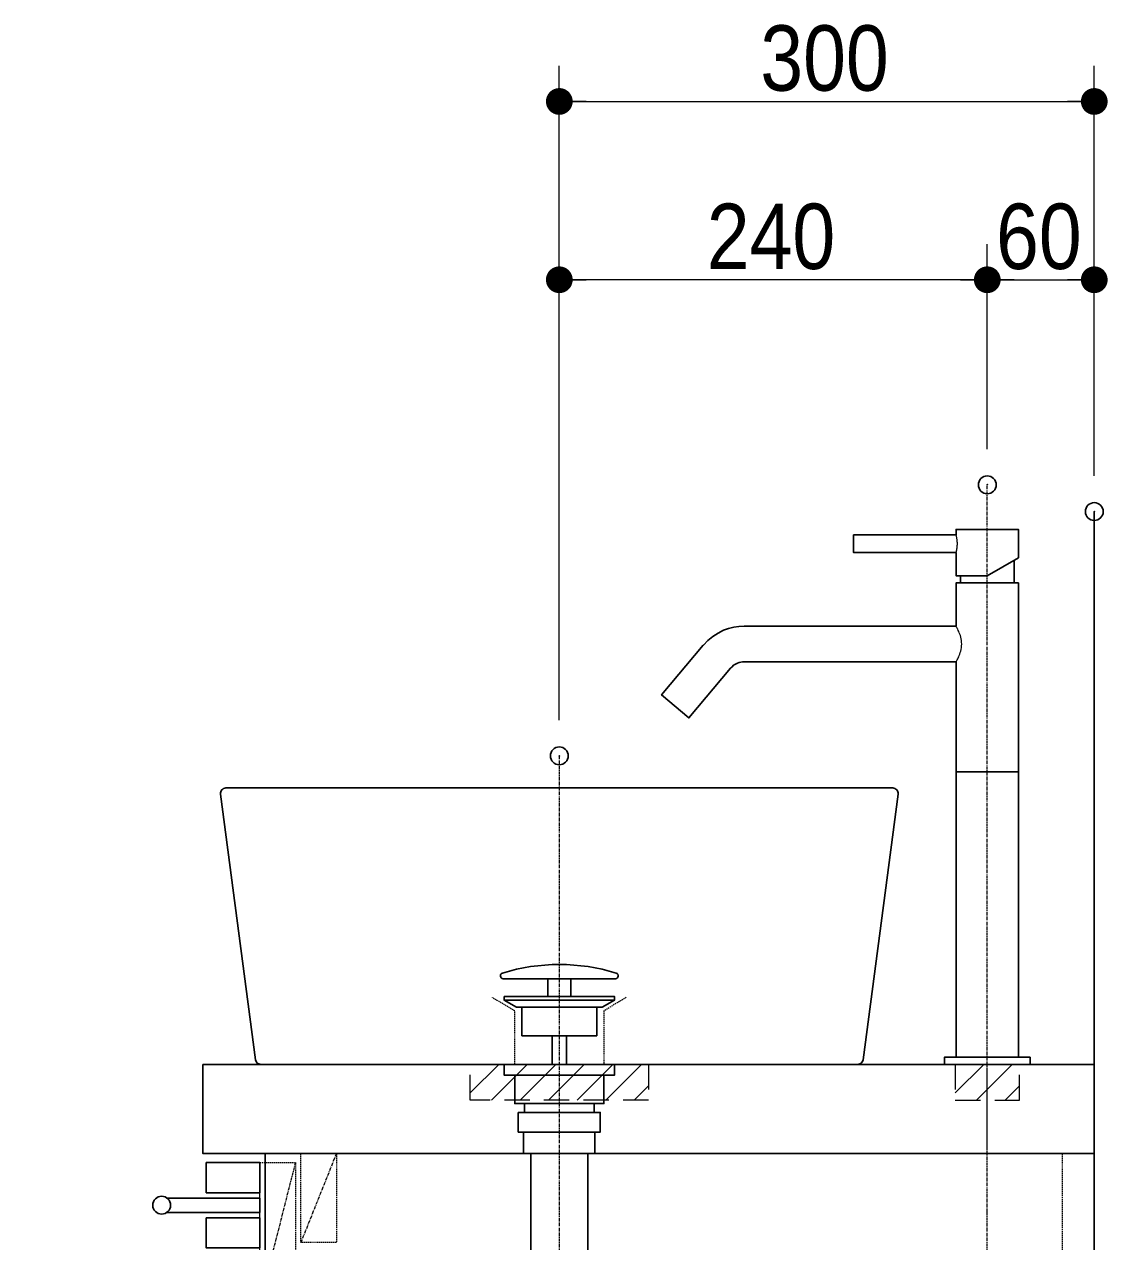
# Model space of a CAD drawing. Units: millimetres, scale not verified. Extents: x -6062 to 6062, y -3045 to 3045.
# Drawn here: x -2588 to -1980, y 151 to 833 of the extents above; entities that cross this region are included whole.
import ezdxf
from ezdxf.enums import TextEntityAlignment as Align

# ---------------------------------------------------------------- set-up
doc = ezdxf.new("R2010")
doc.units = ezdxf.units.MM
doc.header["$LTSCALE"] = 20
doc.header["$PDMODE"] = 32
doc.header["$PDSIZE"] = 10
doc.linetypes.add('USER1', pattern=[2.91, 1.76, -0.4, 0.35, -0.4])
doc.linetypes.add('USER2', pattern=[1.11, 0.71, -0.4])
for name, color, linetype, lineweight in [('0-1_5ボウル・キャビネット', 7, 'Continuous', 15), ('0-2_2寸法-1', 7, 'Continuous', 15), ('0-3_0', 7, 'Continuous', 25), ('0-5_4給排水', 7, 'Continuous', 30)]:
    doc.layers.add(name, color=color, linetype=linetype, lineweight=lineweight)
doc.layers.add('0-4_Defpoints', color=7, linetype='Continuous')
doc.styles.add('ＭＳ Ｐゴシック', font='')
doc.styles.get('ＭＳ Ｐゴシック').set_extended_font_data('MS PGothic')

# ---------------------------------------------------------------- blocks, each defined once
blk = doc.blocks.new('グループ-17')
at = {"layer": '0-1_5ボウル・キャビネット', "lineweight": 30}
for p, q in [((-6260, 8100), (-13740, 8100)), ((-13799.5, 8032.2), (-13406.9, 5052.2)), ((-6593.1, 5052.2), (-6200.5, 8032.2)), ((-13298.2, 5000), (-6652.6, 5000))]:
    blk.add_line(p, q, dxfattribs=at)
at = {"layer": '0-1_5ボウル・キャビネット', "linetype": 'USER2'}
blk.add_lwpolyline([(-9250, 5748.9), (-9500, 5600), (-9500, 5000), (-10500, 5000), (-10500, 5600), (-10750, 5748.9)], dxfattribs=at)
at = {"layer": '0-1_5ボウル・キャビネット', "lineweight": 30}
for centre, start, end in [((-13740, 8040), 90, 187.50546), ((-6260, 8040), 352.49454, 90), ((-13347.4, 5060), 187.50546, 270), ((-6652.6, 5060), 270, 352.49454)]:
    blk.add_arc(centre, 60, start, end, dxfattribs=at)
blk = doc.blocks.new('グループ-18')
at = {"layer": '0-5_4給排水', "linetype": 'USER1', "lineweight": 15}
blk.add_line((-10000, 8460), (-10000, -380), dxfattribs=at)
at = {"layer": '0-5_4給排水'}
for p, q in [((-10660, 5994.8), (-10660, 5990)), ((-10630, 5960), (-9370, 5960)), ((-9340, 5990), (-9340, 5994.8))]:
    blk.add_line(p, q, dxfattribs=at)
for points in [[(-10130, 5960), (-9870, 5960), (-9870, 5760), (-10130, 5760)], [(-10620, 5760), (-9380, 5760), (-9380, 5720), (-10620, 5720)], [(-10481.3, 5640), (-10620, 5720), (-9380, 5720), (-9520.2, 5640)], [(-10420, 5640), (-9580, 5640), (-9580, 5320), (-10420, 5320)], [(-10080, 5320), (-9920, 5320), (-9920, 5000), (-10080, 5000)], [(-10620, 5000), (-9380, 5000), (-9380, 4880), (-10620, 4880)], [(-10500, 4880), (-9500, 4880), (-9500, 4560), (-10500, 4560)], [(-10390, 4560), (-9610, 4560), (-9610, 4460), (-10390, 4460)], [(-10460, 4460), (-9540, 4460), (-9540, 4240), (-10460, 4240)], [(-10400, 4240), (-9600, 4240), (-9600, 4000), (-10400, 4000)], [(-10320, 4000), (-9680, 4000), (-9680, 2640), (-10320, 2640)]]:
    blk.add_lwpolyline(points, close=True, dxfattribs=at)
for centre, radius, start, end in [((-10630, 5994.8), 30, 107.1832, 180), ((-10000, 3957.5), 2162.5, 72.8168, 107.1832), ((-9370, 5994.8), 30, 0, 72.8168), ((-10630, 5990), 30, 180, 270), ((-9370, 5990), 30, 270, 0)]:
    blk.add_arc(centre, radius, start, end, dxfattribs=at)
blk = doc.blocks.new('グループ-19')
at = {"layer": '0-5_4給排水', "linetype": 'USER1', "lineweight": 15}
blk.add_line((-5200, 4000), (-5200, 11500), dxfattribs=at)
at = {"layer": '0-5_4給排水'}
for p, q in [((-4900, 10653.2), (-4900, 10400)), ((-5500, 10480), (-5500, 10400)), ((-4850, 8280), (-5550, 8280))]:
    blk.add_line(p, q, dxfattribs=at)
for points in [[(-6700, 10940), (-6700, 10740), (-5550, 10740), (-5550, 10480), (-5200, 10480), (-4850.1, 10682), (-4850, 11000), (-5550, 11000), (-5550, 10940)], [(-5550, 5080), (-4850, 5080), (-4850, 10400), (-5550, 10400), (-5550, 9914.3), (-7926.1, 9914.3), (-7985.2, 9911.4), (-8043.8, 9902.6), (-8101.2, 9888.2), (-8156.9, 9868.1), (-8219.3, 9837.8), (-8277.8, 9800.4), (-8333.2, 9755), (-8384, 9702), (-8385.7, 9700), (-8853.2, 9142.8), (-8546.8, 8885.7), (-8079.3, 9442.8), (-8062.9, 9460.2), (-8044.5, 9475.4), (-8024.5, 9488.4), (-8003, 9498.9), (-7984.5, 9505.6), (-7965.3, 9510.4), (-7945.8, 9513.3), (-7926.1, 9514.3), (-5550, 9514.3)], [(-4720, 5000), (-5680, 5000), (-5680, 5080), (-4720, 5080)]]:
    blk.add_lwpolyline(points, close=True, dxfattribs=at)
at = {"layer": '0-5_4給排水', "lineweight": 15}
for points in [[(-5550, 10740), (-5549.9, 10740.5), (-5549.5, 10741.9), (-5548.8, 10744.2), (-5548, 10747.4), (-5546.9, 10751.5), (-5545.7, 10756.4), (-5544.3, 10762.1), (-5542.9, 10768.6), (-5541.5, 10775.8), (-5540.1, 10783.6), (-5538.8, 10792), (-5537.7, 10800.9), (-5536.7, 10810.3), (-5536, 10820), (-5535.6, 10829.9), (-5535.4, 10840), (-5535.5, 10849.7), (-5536, 10859.3), (-5536.6, 10868.7), (-5537.5, 10877.8), (-5538.6, 10886.6), (-5539.9, 10894.9), (-5541.2, 10902.8), (-5542.7, 10910.1), (-5544.1, 10916.7), (-5545.4, 10922.6), (-5546.7, 10927.8), (-5547.8, 10932.1), (-5548.7, 10935.5), (-5549.4, 10938), (-5549.9, 10939.5), (-5550, 10940)], [(-5550, 9514.3), (-5549.4, 9515.3), (-5547.8, 9518.2), (-5545.1, 9523.1), (-5541.4, 9529.7), (-5537, 9538.1), (-5531.9, 9548.1), (-5526.3, 9559.5), (-5520.4, 9572.4), (-5514.3, 9586.5), (-5508.4, 9601.9), (-5502.8, 9618.4), (-5497.7, 9635.9), (-5493.4, 9654.4), (-5490.1, 9673.6), (-5488, 9693.4), (-5487.2, 9713.4), (-5487.9, 9733.4), (-5489.8, 9753.2), (-5493, 9772.4), (-5497.2, 9790.8), (-5502.2, 9808.3), (-5507.8, 9824.8), (-5513.7, 9840.3), (-5519.7, 9854.6), (-5525.6, 9867.6), (-5531.2, 9879.3), (-5536.5, 9889.5), (-5541, 9898.2), (-5544.8, 9905.1), (-5547.7, 9910.1), (-5549.4, 9913.2), (-5550, 9914.3)]]:
    blk.add_lwpolyline(points, dxfattribs=at)
at = {"layer": '0-5_4給排水', "linetype": 'USER1', "lineweight": 15}
blk.add_lwpolyline([(-5200, 2740), (-5200, 2898.4), (-5200, 3340.8), (-5200, 5000)], dxfattribs=at)
blk = doc.blocks.new('グループ-40')
at = {"layer": '0-1_5ボウル・キャビネット', "linetype": 'USER1'}
for p, q in [((-12500, 4000), (-12900, 3000)), ((-12960, 3900), (-13360, 2320)), ((-12960, 800), (-13360, -780)), ((-12900, -1480), (-12580, -280)), ((-12960, -1060), (-13360, -2640)), ((-12960, -4160), (-13360, -5740))]:
    blk.add_line(p, q, dxfattribs=at)
at = {"layer": '0-1_5ボウル・キャビネット', "linetype": 'USER2'}
blk.add_line((-4360, 4000), (-4360, -5500), dxfattribs=at)
at = {"layer": '0-1_5ボウル・キャビネット', "lineweight": 30}
for points in [[(-14000, 5000), (-4000, 5000), (-4000, 4000), (-14000, 4000)], [(-13300, 4000), (-4000, 4000), (-4000, -5800), (-13300, -5800)], [(-13960, 3900), (-13360, 3900), (-13360, 3560), (-13960, 3560)], [(-13960, 3280), (-13360, 3280), (-13360, 2940), (-13960, 2940)], [(-13960, 2660), (-13360, 2660), (-13360, 2320), (-13960, 2320)], [(-13960, 2040), (-13360, 2040), (-13360, 1700), (-13960, 1700)], [(-13960, 1420), (-13360, 1420), (-13360, 1080), (-13960, 1080)], [(-13960, 800), (-13360, 800), (-13360, 460), (-13960, 460)], [(-13960, 180), (-13360, 180), (-13360, -160), (-13960, -160)], [(-13960, -440), (-13360, -440), (-13360, -780), (-13960, -780)], [(-13960, -1060), (-13360, -1060), (-13360, -1400), (-13960, -1400)], [(-13960, -1680), (-13360, -1680), (-13360, -2020), (-13960, -2020)], [(-13960, -2300), (-13360, -2300), (-13360, -2640), (-13960, -2640)], [(-13960, -2920), (-13360, -2920), (-13360, -3260), (-13960, -3260)], [(-13960, -3540), (-13360, -3540), (-13360, -3880), (-13960, -3880)], [(-13960, -4160), (-13360, -4160), (-13360, -4500), (-13960, -4500)], [(-13960, -4780), (-13360, -4780), (-13360, -5120), (-13960, -5120)], [(-13960, -5400), (-13360, -5400), (-13360, -5740), (-13960, -5740)], [(-12650, -5800), (-11950, -5800), (-11950, -8800), (-12650, -8800)], [(-4950, -5800), (-4250, -5800), (-4250, -8800), (-4950, -8800)]]:
    blk.add_lwpolyline(points, close=True, dxfattribs=at)
at = {"layer": '0-1_5ボウル・キャビネット', "linetype": 'USER2'}
for points in [[(-12900, 4000), (-12500, 4000), (-12500, 3000), (-12900, 3000)], [(-13360, 3900), (-12960, 3900), (-12960, -780), (-13360, -780)], [(-13360, 3900), (-12960, 3900), (-12960, 2320), (-13360, 2320)], [(-12960, 2620), (-5060, 2620), (-5060, -80), (-12960, -80)], [(-11460, 2620), (-11160, 2620), (-11160, -80), (-11460, -80)], [(-5360, 2620), (-5060, 2620), (-5060, -80), (-5360, -80)], [(-13360, 800), (-12960, 800), (-12960, -780), (-13360, -780)], [(-12900, -280), (-12580, -280), (-12580, -1480), (-12900, -1480)], [(-13360, -1060), (-12960, -1060), (-12960, -5740), (-13360, -5740)], [(-13360, -1060), (-12960, -1060), (-12960, -2640), (-13360, -2640)], [(-12960, -2340), (-5060, -2340), (-5060, -5040), (-12960, -5040)], [(-8460, -2340), (-8160, -2340), (-8160, -5040), (-8460, -5040)], [(-5360, -2340), (-5060, -2340), (-5060, -5040), (-5360, -5040)], [(-13360, -4160), (-12960, -4160), (-12960, -5740), (-13360, -5740)]]:
    blk.add_lwpolyline(points, close=True, dxfattribs=at)
at = {"layer": '0-1_5ボウル・キャビネット', "lineweight": 30}
for points in [[(-14400, 3500), (-13360, 3500), (-13360, 3340), (-14400, 3340)], [(-14400, -1460), (-13360, -1460), (-13360, -1620), (-14400, -1620)]]:
    blk.add_lwpolyline(points, dxfattribs=at)
at = {"layer": '0-1_5ボウル・キャビネット', "linetype": 'USER2'}
blk.add_lwpolyline([(-4000, -5500), (-12900, -5500), (-12900, -5800)], dxfattribs=at)
at = {"layer": '0-1_5ボウル・キャビネット', "lineweight": 30}
for centre in [(-14460, 3420), (-14460, -1540)]:
    blk.add_circle(centre, 100, dxfattribs=at)
blk = doc.blocks.new('グループ-41')
at = {"layer": '0-1_5ボウル・キャビネット', "lineweight": 30}
blk.add_lwpolyline([(-16000, -8800), (-4000, -8800), (-4000, 11200)], dxfattribs=at)
at = {"layer": '0-1_5ボウル・キャビネット'}
blk.add_blockref('グループ-40', (0, 0), dxfattribs=at)
blk = doc.blocks.new('_Dot')
at = {"layer": '0-3_0'}
blk.add_line((-10, 0), (-20, 0), dxfattribs=at)
for points in [[(0, 0), (-4.26, 9.05), (-3.09, 9.51)], [(0, 0), (-3.09, 9.51), (-1.87, 9.82)], [(0, 0), (-1.87, 9.82), (-0.63, 9.98)], [(0, 0), (-0.63, 9.98), (0.63, 9.98)], [(0, 0), (0.63, 9.98), (1.87, 9.82)], [(0, 0), (1.87, 9.82), (3.09, 9.51)], [(0, 0), (3.09, 9.51), (4.26, 9.05)], [(0, 0), (-10, 0), (-9.92, 1.25)], [(0, 0), (-9.92, -1.25), (-10, 0)], [(0, 0), (-9.92, 1.25), (-9.69, 2.49)], [(0, 0), (-9.69, -2.49), (-9.92, -1.25)], [(0, 0), (-9.69, 2.49), (-9.3, 3.68)], [(0, 0), (-9.3, -3.68), (-9.69, -2.49)], [(0, 0), (-9.3, 3.68), (-8.76, 4.82)], [(0, 0), (-8.76, -4.82), (-9.3, -3.68)], [(0, 0), (-8.76, 4.82), (-8.09, 5.88)], [(0, 0), (-8.09, -5.88), (-8.76, -4.82)], [(0, 0), (-8.09, 5.88), (-7.29, 6.85)], [(0, 0), (-7.29, -6.85), (-8.09, -5.88)], [(0, 0), (-7.29, 6.85), (-6.37, 7.71)], [(0, 0), (-6.37, -7.71), (-7.29, -6.85)], [(0, 0), (-6.37, 7.71), (-5.36, 8.44)], [(0, 0), (-5.36, -8.44), (-6.37, -7.71)], [(0, 0), (-5.36, 8.44), (-4.26, 9.05)], [(0, 0), (-4.26, -9.05), (-5.36, -8.44)], [(0, 0), (-3.09, -9.51), (-4.26, -9.05)], [(0, 0), (-1.87, -9.82), (-3.09, -9.51)], [(0, 0), (-0.63, -9.98), (-1.87, -9.82)], [(0, 0), (0.63, -9.98), (-0.63, -9.98)], [(0, 0), (4.26, 9.05), (5.36, 8.44)], [(0, 0), (5.36, 8.44), (6.37, 7.71)], [(0, 0), (6.37, 7.71), (7.29, 6.85)], [(0, 0), (7.29, 6.85), (8.09, 5.88)], [(0, 0), (8.09, 5.88), (8.76, 4.82)], [(0, 0), (8.76, 4.82), (9.3, 3.68)], [(0, 0), (9.3, 3.68), (9.69, 2.49)], [(0, 0), (9.69, 2.49), (9.92, 1.25)], [(0, 0), (9.92, 1.25), (10, 0)], [(0, 0), (1.87, -9.82), (0.63, -9.98)], [(0, 0), (3.09, -9.51), (1.87, -9.82)], [(0, 0), (4.26, -9.05), (3.09, -9.51)], [(0, 0), (5.36, -8.44), (4.26, -9.05)], [(0, 0), (6.37, -7.71), (5.36, -8.44)], [(0, 0), (7.29, -6.85), (6.37, -7.71)], [(0, 0), (8.09, -5.88), (7.29, -6.85)], [(0, 0), (8.76, -4.82), (8.09, -5.88)], [(0, 0), (9.3, -3.68), (8.76, -4.82)], [(0, 0), (9.69, -2.49), (9.3, -3.68)], [(0, 0), (9.92, -1.25), (9.69, -2.49)], [(0, 0), (10, 0), (9.92, -1.25)]]:
    blk.add_solid(points, dxfattribs=at)

msp = doc.modelspace()

# ---------------------------------------------------------------- linework, layer by layer
at = {"layer": '0-1_5ボウル・キャビネット'}
for p, q in [((-2337.5, 234), (-2321.5, 250)), ((-2325.5, 230), (-2305.5, 250)), ((-2309.5, 230), (-2289.5, 250)), ((-2293.5, 230), (-2273.5, 250)), ((-2277.5, 230), (-2257.5, 250)), ((-2261.5, 230), (-2241.5, 250)), ((-2065.5, 234), (-2049.5, 250)), ((-2053.5, 230), (-2033.5, 250)), ((-2245.5, 230), (-2237.5, 238)), ((-2037.5, 230), (-2029.5, 238))]:
    msp.add_line(p, q, dxfattribs=at)
at = {"layer": '0-1_5ボウル・キャビネット', "linetype": 'USER2'}
for points in [[(-2337.5, 230), (-2337.5, 250), (-2237.5, 250), (-2237.5, 230)], [(-2029.5, 230), (-2029.5, 250), (-2065.5, 250), (-2065.5, 230)]]:
    msp.add_lwpolyline(points, close=True, dxfattribs=at)
at = {"layer": '0-2_2寸法-1'}
for p, q in [((-2287.5, 710), (-2287.5, 810)), ((-1987.5, 710), (-1987.5, 810)), ((-2272.49, 790), (-2002.51, 790)), ((-2287.5, 443), (-2287.5, 710)), ((-2047.5, 595), (-2047.5, 710)), ((-2047.5, 595), (-2047.5, 710)), ((-1987.5, 580), (-1987.5, 710)), ((-2062.51, 690), (-2272.49, 690)), ((-2032.49, 690), (-2002.51, 690))]:
    msp.add_line(p, q, dxfattribs=at)
at = {"layer": '0-4_Defpoints'}
for p in [(-1987.5, 790), (-2287.5, 690), (-1987.5, 690), (-1987.5, 690), (-2047.5, 575), (-1987.5, 560), (-2287.5, 423)]:
    msp.add_point(p, dxfattribs=at)

# ---------------------------------------------------------------- block references
at = {"layer": '0-1_5ボウル・キャビネット', "xscale": 0.05, "yscale": 0.05}
for name in ['グループ-41', 'グループ-17']:
    msp.add_blockref(name, (-1787.5, 0), dxfattribs=at)
at = {"layer": '0-2_2寸法-1', "xscale": 0.7503418, "yscale": 0.7503418, "rotation": 180}
for p in [(-2287.5, 790), (-2287.5, 690), (-2047.5, 690)]:
    msp.add_blockref('_Dot', p, dxfattribs=at)
at = {"layer": '0-2_2寸法-1', "xscale": 0.7503418, "yscale": 0.7503418}
for p in [(-1987.5, 790), (-2047.5, 690), (-1987.5, 690)]:
    msp.add_blockref('_Dot', p, dxfattribs=at)
at = {"layer": '0-5_4給排水', "xscale": 0.05, "yscale": 0.05}
for name in ['グループ-19', 'グループ-18']:
    msp.add_blockref(name, (-1787.5, 0), dxfattribs=at)

# ---------------------------------------------------------------- texts
at = {"layer": '0-2_2寸法-1', "style": 'ＭＳ Ｐゴシック', "width": 0.9}
for s, p in [('300', (-2174.78, 785.04)), ('240', (-2204.78, 685.04)), ('60', (-2042.58, 685.04))]:
    msp.add_text(s, height=36.66, dxfattribs=at).set_placement(p, align=Align.BOTTOM_LEFT)

doc.saveas('drawing.dxf')
